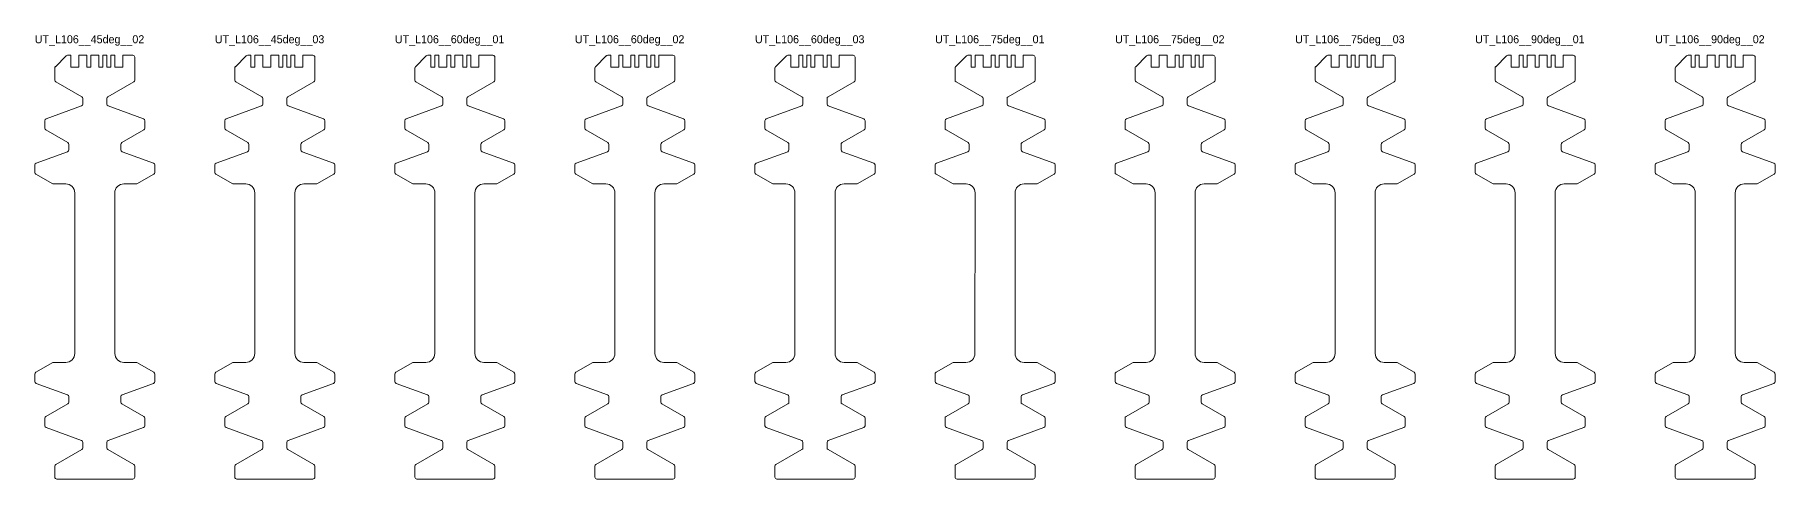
# Model space of a CAD drawing. Header units: millimetres. Extents: x 0 to 885, y -1242 to 5.
# Drawn here: x 450 to 885, y -1111.5 to -1000.5 of the extents above; entities that cross this region are included whole.
import ezdxf

# ---------------------------------------------------------------- set-up
doc = ezdxf.new("R2010")
doc.units = ezdxf.units.MM
for name, color, linetype in [('LABEL', 7, 'Continuous'), ('Q3_NORMAL', 3, 'Continuous'), ('Q4_MEDIUM', 4, 'Continuous'), ('Q5_HIGH', 5, 'Continuous')]:
    doc.layers.add(name, color=color, linetype=linetype)

# ---------------------------------------------------------------- blocks, each defined once
blk = doc.blocks.new('UT_L106__45deg__02')
at = {"layer": 'Q3_NORMAL', "color": 3, "lineweight": 13}
for p, q in [((-9.85, 50.09), (-7.15, 52.8)), ((-6.79, 52.94), (-6, 52.94)), ((7, 52.94), (9.5, 52.94))]:
    blk.add_line(p, q, dxfattribs=at)
at = {"layer": 'Q3_NORMAL', "color": 3, "linetype": 'Continuous', "lineweight": 13}
for p, q in [((10, 52.44), (10, 46.73)), ((-10, 49.74), (-10, 46.73)), ((-3.33, 40.28), (-12.17, 37.06)), ((-3, 42.11), (-3, 40.75)), ((3, 42.11), (3, 40.75)), ((3.33, 40.28), (12.17, 37.06)), ((-12.5, 36.59), (-12.5, 34.73)), ((12.5, 36.59), (12.5, 34.73)), ((-6.5, 30.69), (-6.5, 29.33)), ((6.5, 30.69), (6.5, 29.33)), ((-6.83, 28.86), (-14.67, 26.01)), ((6.83, 28.86), (14.67, 26.01)), ((-15, 25.54), (-15, 23.68)), ((15, 25.54), (15, 23.68)), ((-15, -28.54), (-15, -26.68)), ((-6.83, -31.86), (-14.67, -29.01)), ((6.83, -31.86), (14.67, -29.01)), ((15, -28.54), (15, -26.68)), ((-6.5, -33.69), (-6.5, -32.33)), ((6.5, -33.69), (6.5, -32.33)), ((-12.5, -39.59), (-12.5, -37.73)), ((12.5, -39.59), (12.5, -37.73)), ((-3.33, -43.28), (-12.17, -40.06)), ((3.33, -43.28), (12.17, -40.06)), ((-3, -45.11), (-3, -43.75)), ((3, -45.11), (3, -43.75)), ((-10, -52.44), (-10, -49.73)), ((10, -52.44), (10, -49.73)), ((9.5, -52.94), (-9.5, -52.94))]:
    blk.add_line(p, q, dxfattribs=at)
at = {"layer": 'Q3_NORMAL', "color": 3, "lineweight": 13}
for centre, start, end in [((-6.79, 52.44), 90, 135), ((9.5, 52.44), 0, 90), ((-9.5, 49.74), 135, 180)]:
    blk.add_arc(centre, 0.5, start, end, dxfattribs=at)
at = {"layer": 'Q3_NORMAL', "color": 3, "linetype": 'Continuous', "lineweight": 13}
for centre, start, end in [((-9.5, 46.73), 180, -120), ((9.5, 46.73), -60, 0), ((-3.5, 40.75), -70, 0), ((-3.5, 42.11), 0, 60), ((3.5, 42.11), 120, 180), ((3.5, 40.75), 180, -110), ((-12, 36.59), 110, 180), ((12, 36.59), 0, 70), ((-12, 34.73), 180, -120), ((-7, 30.69), 0, 60), ((7, 30.69), 120, 180), ((12, 34.73), -60, 0), ((-7, 29.33), -70, 0), ((7, 29.33), 180, -110), ((-14.5, 25.54), 110, 180), ((-14.5, 23.68), 180, -120), ((14.5, 25.54), 0, 70), ((14.5, 23.68), -60, 0), ((-14.5, -26.68), 120, 180), ((-14.5, -28.54), 180, -110), ((14.5, -28.54), -70, 0), ((14.5, -26.68), 0, 60), ((-7, -32.33), 0, 70), ((-7, -33.69), -60, 0), ((7, -32.33), 110, 180), ((7, -33.69), 180, -120), ((-12, -37.73), 120, 180), ((12, -37.73), 0, 60), ((-12, -39.59), 180, -110), ((-3.5, -43.75), 0, 70), ((3.5, -43.75), 110, 180), ((12, -39.59), -70, 0), ((-3.5, -45.11), -60, 0), ((3.5, -45.11), 180, -120), ((-9.5, -49.73), 120, 180), ((9.5, -49.73), 0, 60), ((-9.5, -52.44), 180, -90), ((9.5, -52.44), -90, 0)]:
    blk.add_arc(centre, 0.5, start, end, dxfattribs=at)
at = {"layer": 'Q4_MEDIUM', "color": 4, "linetype": 'Continuous', "lineweight": 13}
for p, q in [((-9.75, 46.3), (-3.25, 42.55)), ((9.75, 46.3), (3.25, 42.55)), ((-12.25, 34.3), (-6.75, 31.12)), ((12.25, 34.3), (6.75, 31.12)), ((-14.75, 23.24), (-10.5, 20.79)), ((14.75, 23.24), (10.5, 20.79)), ((-10.5, 20.79), (-7.25, 20.79)), ((10.5, 20.79), (7.25, 20.79)), ((-14.75, -26.24), (-10.5, -23.79)), ((-10.5, -23.79), (-7.26, -23.79)), ((10.5, -23.79), (7.26, -23.79)), ((14.75, -26.24), (10.5, -23.79)), ((-12.25, -37.3), (-6.75, -34.12)), ((12.25, -37.3), (6.75, -34.12)), ((-9.75, -49.3), (-3.25, -45.55)), ((9.75, -49.3), (3.25, -45.55))]:
    blk.add_line(p, q, dxfattribs=at)
at = {"layer": 'Q5_HIGH', "color": 5, "lineweight": 13}
for p, q in [((-6, 52.94), (-6, 49.94)), ((-4, 49.94), (-4, 52.94)), ((-4, 52.94), (-2, 52.94)), ((-2, 52.94), (-2, 49.94)), ((-1, 49.94), (-1, 52.94)), ((-1, 52.94), (1, 52.94)), ((1, 52.94), (1, 49.94)), ((2, 49.94), (2, 52.94)), ((2, 52.94), (3, 52.94)), ((3, 52.94), (3, 49.94)), ((4, 49.94), (4, 52.94)), ((4, 52.94), (5, 52.94)), ((5, 52.94), (5, 49.94)), ((7, 49.94), (7, 52.94)), ((-6, 49.94), (-4, 49.94)), ((-2, 49.94), (-1, 49.94)), ((1, 49.94), (2, 49.94)), ((3, 49.94), (4, 49.94)), ((5, 49.94), (7, 49.94))]:
    blk.add_line(p, q, dxfattribs=at)
at = {"layer": 'Q5_HIGH', "color": 5, "linetype": 'Continuous', "lineweight": 13}
for p, q in [((-5, 18.54), (-5.01, -21.54)), ((5, 18.54), (5.01, -21.54))]:
    blk.add_line(p, q, dxfattribs=at)
for centre, start, end in [((-7.25, 18.54), -0.0135, 90), ((7.25, 18.54), 90, -179.9865), ((-7.26, -21.54), -90, -0.0135), ((7.26, -21.54), -179.9865, -90)]:
    blk.add_arc(centre, 2.25, start, end, dxfattribs=at)
blk = doc.blocks.new('UT_L106__45deg__03')
at = {"layer": 'Q3_NORMAL', "color": 3, "lineweight": 13}
for p, q in [((-9.85, 50.09), (-7.15, 52.8)), ((-6.79, 52.94), (-6, 52.94)), ((7, 52.94), (9.5, 52.94))]:
    blk.add_line(p, q, dxfattribs=at)
at = {"layer": 'Q3_NORMAL', "color": 3, "linetype": 'Continuous', "lineweight": 13}
for p, q in [((10, 52.44), (10, 46.73)), ((-10, 49.74), (-10, 46.73)), ((-3.33, 40.28), (-12.17, 37.06)), ((-3, 42.11), (-3, 40.75)), ((3, 42.11), (3, 40.75)), ((3.33, 40.28), (12.17, 37.06)), ((-12.5, 36.59), (-12.5, 34.73)), ((12.5, 36.59), (12.5, 34.73)), ((-6.5, 30.69), (-6.5, 29.33)), ((6.5, 30.69), (6.5, 29.33)), ((-6.83, 28.86), (-14.67, 26.01)), ((6.83, 28.86), (14.67, 26.01)), ((-15, 25.54), (-15, 23.68)), ((15, 25.54), (15, 23.68)), ((-15, -28.54), (-15, -26.68)), ((-6.83, -31.86), (-14.67, -29.01)), ((6.83, -31.86), (14.67, -29.01)), ((15, -28.54), (15, -26.68)), ((-6.5, -33.69), (-6.5, -32.33)), ((6.5, -33.69), (6.5, -32.33)), ((-12.5, -39.59), (-12.5, -37.73)), ((12.5, -39.59), (12.5, -37.73)), ((-3.33, -43.28), (-12.17, -40.06)), ((3.33, -43.28), (12.17, -40.06)), ((-3, -45.11), (-3, -43.75)), ((3, -45.11), (3, -43.75)), ((-10, -52.44), (-10, -49.73)), ((10, -52.44), (10, -49.73)), ((9.5, -52.94), (-9.5, -52.94))]:
    blk.add_line(p, q, dxfattribs=at)
at = {"layer": 'Q3_NORMAL', "color": 3, "lineweight": 13}
for centre, start, end in [((-6.79, 52.44), 90, 135), ((9.5, 52.44), 0, 90), ((-9.5, 49.74), 135, 180)]:
    blk.add_arc(centre, 0.5, start, end, dxfattribs=at)
at = {"layer": 'Q3_NORMAL', "color": 3, "linetype": 'Continuous', "lineweight": 13}
for centre, start, end in [((-9.5, 46.73), 180, -120), ((9.5, 46.73), -60, 0), ((-3.5, 40.75), -70, 0), ((-3.5, 42.11), 0, 60), ((3.5, 42.11), 120, 180), ((3.5, 40.75), 180, -110), ((-12, 36.59), 110, 180), ((12, 36.59), 0, 70), ((-12, 34.73), 180, -120), ((-7, 30.69), 0, 60), ((7, 30.69), 120, 180), ((12, 34.73), -60, 0), ((-7, 29.33), -70, 0), ((7, 29.33), 180, -110), ((-14.5, 25.54), 110, 180), ((-14.5, 23.68), 180, -120), ((14.5, 25.54), 0, 70), ((14.5, 23.68), -60, 0), ((-14.5, -26.68), 120, 180), ((-14.5, -28.54), 180, -110), ((14.5, -28.54), -70, 0), ((14.5, -26.68), 0, 60), ((-7, -32.33), 0, 70), ((-7, -33.69), -60, 0), ((7, -32.33), 110, 180), ((7, -33.69), 180, -120), ((-12, -37.73), 120, 180), ((12, -37.73), 0, 60), ((-12, -39.59), 180, -110), ((-3.5, -43.75), 0, 70), ((3.5, -43.75), 110, 180), ((12, -39.59), -70, 0), ((-3.5, -45.11), -60, 0), ((3.5, -45.11), 180, -120), ((-9.5, -49.73), 120, 180), ((9.5, -49.73), 0, 60), ((-9.5, -52.44), 180, -90), ((9.5, -52.44), -90, 0)]:
    blk.add_arc(centre, 0.5, start, end, dxfattribs=at)
at = {"layer": 'Q4_MEDIUM', "color": 4, "linetype": 'Continuous', "lineweight": 13}
for p, q in [((-9.75, 46.3), (-3.25, 42.55)), ((9.75, 46.3), (3.25, 42.55)), ((-12.25, 34.3), (-6.75, 31.12)), ((12.25, 34.3), (6.75, 31.12)), ((-14.75, 23.24), (-10.5, 20.79)), ((14.75, 23.24), (10.5, 20.79)), ((-10.5, 20.79), (-7.25, 20.79)), ((10.5, 20.79), (7.25, 20.79)), ((-14.75, -26.24), (-10.5, -23.79)), ((-10.5, -23.79), (-7.26, -23.79)), ((10.5, -23.79), (7.26, -23.79)), ((14.75, -26.24), (10.5, -23.79)), ((-12.25, -37.3), (-6.75, -34.12)), ((12.25, -37.3), (6.75, -34.12)), ((-9.75, -49.3), (-3.25, -45.55)), ((9.75, -49.3), (3.25, -45.55))]:
    blk.add_line(p, q, dxfattribs=at)
at = {"layer": 'Q5_HIGH', "color": 5, "lineweight": 13}
for p, q in [((-6, 52.94), (-6, 49.94)), ((-5, 52.94), (-3, 52.94)), ((-5, 49.94), (-5, 52.94)), ((-3, 52.94), (-3, 49.94)), ((-1, 49.94), (-1, 52.94)), ((-1, 52.94), (1, 52.94)), ((1, 52.94), (1, 49.94)), ((2, 49.94), (2, 52.94)), ((2, 52.94), (3, 52.94)), ((3, 52.94), (3, 49.94)), ((4, 49.94), (4, 52.94)), ((4, 52.94), (5, 52.94)), ((5, 52.94), (5, 49.94)), ((7, 49.94), (7, 52.94)), ((-6, 49.94), (-5, 49.94)), ((-3, 49.94), (-1, 49.94)), ((1, 49.94), (2, 49.94)), ((3, 49.94), (4, 49.94)), ((5, 49.94), (7, 49.94))]:
    blk.add_line(p, q, dxfattribs=at)
at = {"layer": 'Q5_HIGH', "color": 5, "linetype": 'Continuous', "lineweight": 13}
for p, q in [((-5, 18.54), (-5.01, -21.54)), ((5, 18.54), (5.01, -21.54))]:
    blk.add_line(p, q, dxfattribs=at)
for centre, start, end in [((-7.25, 18.54), -0.0135, 90), ((7.25, 18.54), 90, -179.9865), ((-7.26, -21.54), -90, -0.0135), ((7.26, -21.54), -179.9865, -90)]:
    blk.add_arc(centre, 2.25, start, end, dxfattribs=at)
blk = doc.blocks.new('UT_L106__60deg__01')
at = {"layer": 'Q3_NORMAL', "color": 3, "lineweight": 13}
for p, q in [((-9.85, 50.09), (-7.15, 52.8)), ((-6.79, 52.94), (-6, 52.94)), ((6, 52.94), (9.5, 52.94))]:
    blk.add_line(p, q, dxfattribs=at)
at = {"layer": 'Q3_NORMAL', "color": 3, "linetype": 'Continuous', "lineweight": 13}
for p, q in [((10, 52.44), (10, 46.73)), ((-10, 49.74), (-10, 46.73)), ((-3.33, 40.28), (-12.17, 37.06)), ((-3, 42.11), (-3, 40.75)), ((3, 42.11), (3, 40.75)), ((3.33, 40.28), (12.17, 37.06)), ((-12.5, 36.59), (-12.5, 34.73)), ((12.5, 36.59), (12.5, 34.73)), ((-6.5, 30.69), (-6.5, 29.33)), ((6.5, 30.69), (6.5, 29.33)), ((-6.83, 28.86), (-14.67, 26.01)), ((6.83, 28.86), (14.67, 26.01)), ((-15, 25.54), (-15, 23.68)), ((15, 25.54), (15, 23.68)), ((-15, -28.54), (-15, -26.68)), ((-6.83, -31.86), (-14.67, -29.01)), ((6.83, -31.86), (14.67, -29.01)), ((15, -28.54), (15, -26.68)), ((-6.5, -33.69), (-6.5, -32.33)), ((6.5, -33.69), (6.5, -32.33)), ((-12.5, -39.59), (-12.5, -37.73)), ((12.5, -39.59), (12.5, -37.73)), ((-3.33, -43.28), (-12.17, -40.06)), ((3.33, -43.28), (12.17, -40.06)), ((-3, -45.11), (-3, -43.75)), ((3, -45.11), (3, -43.75)), ((-10, -52.44), (-10, -49.73)), ((10, -52.44), (10, -49.73)), ((9.5, -52.94), (-9.5, -52.94))]:
    blk.add_line(p, q, dxfattribs=at)
at = {"layer": 'Q3_NORMAL', "color": 3, "lineweight": 13}
for centre, start, end in [((-6.79, 52.44), 90, 135), ((9.5, 52.44), 0, 90), ((-9.5, 49.74), 135, 180)]:
    blk.add_arc(centre, 0.5, start, end, dxfattribs=at)
at = {"layer": 'Q3_NORMAL', "color": 3, "linetype": 'Continuous', "lineweight": 13}
for centre, start, end in [((-9.5, 46.73), 180, -120), ((9.5, 46.73), -60, 0), ((-3.5, 40.75), -70, 0), ((-3.5, 42.11), 0, 60), ((3.5, 42.11), 120, 180), ((3.5, 40.75), 180, -110), ((-12, 36.59), 110, 180), ((12, 36.59), 0, 70), ((-12, 34.73), 180, -120), ((-7, 30.69), 0, 60), ((7, 30.69), 120, 180), ((12, 34.73), -60, 0), ((-7, 29.33), -70, 0), ((7, 29.33), 180, -110), ((-14.5, 25.54), 110, 180), ((-14.5, 23.68), 180, -120), ((14.5, 25.54), 0, 70), ((14.5, 23.68), -60, 0), ((-14.5, -26.68), 120, 180), ((-14.5, -28.54), 180, -110), ((14.5, -28.54), -70, 0), ((14.5, -26.68), 0, 60), ((-7, -32.33), 0, 70), ((-7, -33.69), -60, 0), ((7, -32.33), 110, 180), ((7, -33.69), 180, -120), ((-12, -37.73), 120, 180), ((12, -37.73), 0, 60), ((-12, -39.59), 180, -110), ((-3.5, -43.75), 0, 70), ((3.5, -43.75), 110, 180), ((12, -39.59), -70, 0), ((-3.5, -45.11), -60, 0), ((3.5, -45.11), 180, -120), ((-9.5, -49.73), 120, 180), ((9.5, -49.73), 0, 60), ((-9.5, -52.44), 180, -90), ((9.5, -52.44), -90, 0)]:
    blk.add_arc(centre, 0.5, start, end, dxfattribs=at)
at = {"layer": 'Q4_MEDIUM', "color": 4, "linetype": 'Continuous', "lineweight": 13}
for p, q in [((-9.75, 46.3), (-3.25, 42.55)), ((9.75, 46.3), (3.25, 42.55)), ((-12.25, 34.3), (-6.75, 31.12)), ((12.25, 34.3), (6.75, 31.12)), ((-14.75, 23.24), (-10.5, 20.79)), ((14.75, 23.24), (10.5, 20.79)), ((-10.5, 20.79), (-7.25, 20.79)), ((10.5, 20.79), (7.25, 20.79)), ((-14.75, -26.24), (-10.5, -23.79)), ((-10.5, -23.79), (-7.26, -23.79)), ((10.5, -23.79), (7.26, -23.79)), ((14.75, -26.24), (10.5, -23.79)), ((-12.25, -37.3), (-6.75, -34.12)), ((12.25, -37.3), (6.75, -34.12)), ((-9.75, -49.3), (-3.25, -45.55)), ((9.75, -49.3), (3.25, -45.55))]:
    blk.add_line(p, q, dxfattribs=at)
at = {"layer": 'Q5_HIGH', "color": 5, "lineweight": 13}
for p, q in [((-6, 52.94), (-6, 49.94)), ((-5, 49.94), (-5, 52.94)), ((-5, 52.94), (-4, 52.94)), ((-4, 52.94), (-4, 49.94)), ((-2, 49.94), (-2, 52.94)), ((-2, 52.94), (-1, 52.94)), ((-1, 52.94), (-1, 49.94)), ((0, 49.94), (0, 52.94)), ((0, 52.94), (2, 52.94)), ((2, 52.94), (2, 49.94)), ((3, 49.94), (3, 52.94)), ((3, 52.94), (4, 52.94)), ((4, 52.94), (4, 49.94)), ((6, 49.94), (6, 52.94)), ((-6, 49.94), (-5, 49.94)), ((-4, 49.94), (-2, 49.94)), ((-1, 49.94), (0, 49.94)), ((2, 49.94), (3, 49.94)), ((4, 49.94), (6, 49.94))]:
    blk.add_line(p, q, dxfattribs=at)
at = {"layer": 'Q5_HIGH', "color": 5, "linetype": 'Continuous', "lineweight": 13}
for p, q in [((-5, 18.54), (-5.01, -21.54)), ((5, 18.54), (5.01, -21.54))]:
    blk.add_line(p, q, dxfattribs=at)
for centre, start, end in [((-7.25, 18.54), -0.0135, 90), ((7.25, 18.54), 90, -179.9865), ((-7.26, -21.54), -90, -0.0135), ((7.26, -21.54), -179.9865, -90)]:
    blk.add_arc(centre, 2.25, start, end, dxfattribs=at)
blk = doc.blocks.new('UT_L106__60deg__02')
at = {"layer": 'Q3_NORMAL', "color": 3, "lineweight": 13}
for p, q in [((-9.85, 50.09), (-7.15, 52.8)), ((-6.79, 52.94), (-6, 52.94)), ((6, 52.94), (9.5, 52.94))]:
    blk.add_line(p, q, dxfattribs=at)
at = {"layer": 'Q3_NORMAL', "color": 3, "linetype": 'Continuous', "lineweight": 13}
for p, q in [((10, 52.44), (10, 46.73)), ((-10, 49.74), (-10, 46.73)), ((-3.33, 40.28), (-12.17, 37.06)), ((-3, 42.11), (-3, 40.75)), ((3, 42.11), (3, 40.75)), ((3.33, 40.28), (12.17, 37.06)), ((-12.5, 36.59), (-12.5, 34.73)), ((12.5, 36.59), (12.5, 34.73)), ((-6.5, 30.69), (-6.5, 29.33)), ((6.5, 30.69), (6.5, 29.33)), ((-6.83, 28.86), (-14.67, 26.01)), ((6.83, 28.86), (14.67, 26.01)), ((-15, 25.54), (-15, 23.68)), ((15, 25.54), (15, 23.68)), ((-15, -28.54), (-15, -26.68)), ((-6.83, -31.86), (-14.67, -29.01)), ((6.83, -31.86), (14.67, -29.01)), ((15, -28.54), (15, -26.68)), ((-6.5, -33.69), (-6.5, -32.33)), ((6.5, -33.69), (6.5, -32.33)), ((-12.5, -39.59), (-12.5, -37.73)), ((12.5, -39.59), (12.5, -37.73)), ((-3.33, -43.28), (-12.17, -40.06)), ((3.33, -43.28), (12.17, -40.06)), ((-3, -45.11), (-3, -43.75)), ((3, -45.11), (3, -43.75)), ((-10, -52.44), (-10, -49.73)), ((10, -52.44), (10, -49.73)), ((9.5, -52.94), (-9.5, -52.94))]:
    blk.add_line(p, q, dxfattribs=at)
at = {"layer": 'Q3_NORMAL', "color": 3, "lineweight": 13}
for centre, start, end in [((-6.79, 52.44), 90, 135), ((9.5, 52.44), 0, 90), ((-9.5, 49.74), 135, 180)]:
    blk.add_arc(centre, 0.5, start, end, dxfattribs=at)
at = {"layer": 'Q3_NORMAL', "color": 3, "linetype": 'Continuous', "lineweight": 13}
for centre, start, end in [((-9.5, 46.73), 180, -120), ((9.5, 46.73), -60, 0), ((-3.5, 40.75), -70, 0), ((-3.5, 42.11), 0, 60), ((3.5, 42.11), 120, 180), ((3.5, 40.75), 180, -110), ((-12, 36.59), 110, 180), ((12, 36.59), 0, 70), ((-12, 34.73), 180, -120), ((-7, 30.69), 0, 60), ((7, 30.69), 120, 180), ((12, 34.73), -60, 0), ((-7, 29.33), -70, 0), ((7, 29.33), 180, -110), ((-14.5, 25.54), 110, 180), ((-14.5, 23.68), 180, -120), ((14.5, 25.54), 0, 70), ((14.5, 23.68), -60, 0), ((-14.5, -26.68), 120, 180), ((-14.5, -28.54), 180, -110), ((14.5, -28.54), -70, 0), ((14.5, -26.68), 0, 60), ((-7, -32.33), 0, 70), ((-7, -33.69), -60, 0), ((7, -32.33), 110, 180), ((7, -33.69), 180, -120), ((-12, -37.73), 120, 180), ((12, -37.73), 0, 60), ((-12, -39.59), 180, -110), ((-3.5, -43.75), 0, 70), ((3.5, -43.75), 110, 180), ((12, -39.59), -70, 0), ((-3.5, -45.11), -60, 0), ((3.5, -45.11), 180, -120), ((-9.5, -49.73), 120, 180), ((9.5, -49.73), 0, 60), ((-9.5, -52.44), 180, -90), ((9.5, -52.44), -90, 0)]:
    blk.add_arc(centre, 0.5, start, end, dxfattribs=at)
at = {"layer": 'Q4_MEDIUM', "color": 4, "linetype": 'Continuous', "lineweight": 13}
for p, q in [((-9.75, 46.3), (-3.25, 42.55)), ((9.75, 46.3), (3.25, 42.55)), ((-12.25, 34.3), (-6.75, 31.12)), ((12.25, 34.3), (6.75, 31.12)), ((-14.75, 23.24), (-10.5, 20.79)), ((14.75, 23.24), (10.5, 20.79)), ((-10.5, 20.79), (-7.25, 20.79)), ((10.5, 20.79), (7.25, 20.79)), ((-14.75, -26.24), (-10.5, -23.79)), ((-10.5, -23.79), (-7.26, -23.79)), ((10.5, -23.79), (7.26, -23.79)), ((14.75, -26.24), (10.5, -23.79)), ((-12.25, -37.3), (-6.75, -34.12)), ((12.25, -37.3), (6.75, -34.12)), ((-9.75, -49.3), (-3.25, -45.55)), ((9.75, -49.3), (3.25, -45.55))]:
    blk.add_line(p, q, dxfattribs=at)
at = {"layer": 'Q5_HIGH', "color": 5, "lineweight": 13}
for p, q in [((-6, 52.94), (-6, 49.94)), ((-4, 49.94), (-4, 52.94)), ((-4, 52.94), (-3, 52.94)), ((-3, 52.94), (-3, 49.94)), ((-1, 49.94), (-1, 52.94)), ((-1, 52.94), (0, 52.94)), ((0, 52.94), (0, 49.94)), ((1, 49.94), (1, 52.94)), ((1, 52.94), (3, 52.94)), ((3, 52.94), (3, 49.94)), ((4, 49.94), (4, 52.94)), ((4, 52.94), (5, 52.94)), ((5, 52.94), (5, 49.94)), ((6, 49.94), (6, 52.94)), ((-6, 49.94), (-4, 49.94)), ((-3, 49.94), (-1, 49.94)), ((0, 49.94), (1, 49.94)), ((3, 49.94), (4, 49.94)), ((5, 49.94), (6, 49.94))]:
    blk.add_line(p, q, dxfattribs=at)
at = {"layer": 'Q5_HIGH', "color": 5, "linetype": 'Continuous', "lineweight": 13}
for p, q in [((-5, 18.54), (-5.01, -21.54)), ((5, 18.54), (5.01, -21.54))]:
    blk.add_line(p, q, dxfattribs=at)
for centre, start, end in [((-7.25, 18.54), -0.0135, 90), ((7.25, 18.54), 90, -179.9865), ((-7.26, -21.54), -90, -0.0135), ((7.26, -21.54), -179.9865, -90)]:
    blk.add_arc(centre, 2.25, start, end, dxfattribs=at)
blk = doc.blocks.new('UT_L106__60deg__03')
at = {"layer": 'Q3_NORMAL', "color": 3, "lineweight": 13}
for p, q in [((-9.85, 50.09), (-7.15, 52.8)), ((-6.79, 52.94), (-6, 52.94)), ((6, 52.94), (9.5, 52.94))]:
    blk.add_line(p, q, dxfattribs=at)
at = {"layer": 'Q3_NORMAL', "color": 3, "linetype": 'Continuous', "lineweight": 13}
for p, q in [((10, 52.44), (10, 46.73)), ((-10, 49.74), (-10, 46.73)), ((-3.33, 40.28), (-12.17, 37.06)), ((-3, 42.11), (-3, 40.75)), ((3, 42.11), (3, 40.75)), ((3.33, 40.28), (12.17, 37.06)), ((-12.5, 36.59), (-12.5, 34.73)), ((12.5, 36.59), (12.5, 34.73)), ((-6.5, 30.69), (-6.5, 29.33)), ((6.5, 30.69), (6.5, 29.33)), ((-6.83, 28.86), (-14.67, 26.01)), ((6.83, 28.86), (14.67, 26.01)), ((-15, 25.54), (-15, 23.68)), ((15, 25.54), (15, 23.68)), ((-15, -28.54), (-15, -26.68)), ((-6.83, -31.86), (-14.67, -29.01)), ((6.83, -31.86), (14.67, -29.01)), ((15, -28.54), (15, -26.68)), ((-6.5, -33.69), (-6.5, -32.33)), ((6.5, -33.69), (6.5, -32.33)), ((-12.5, -39.59), (-12.5, -37.73)), ((12.5, -39.59), (12.5, -37.73)), ((-3.33, -43.28), (-12.17, -40.06)), ((3.33, -43.28), (12.17, -40.06)), ((-3, -45.11), (-3, -43.75)), ((3, -45.11), (3, -43.75)), ((-10, -52.44), (-10, -49.73)), ((10, -52.44), (10, -49.73)), ((9.5, -52.94), (-9.5, -52.94))]:
    blk.add_line(p, q, dxfattribs=at)
at = {"layer": 'Q3_NORMAL', "color": 3, "lineweight": 13}
for centre, start, end in [((-6.79, 52.44), 90, 135), ((9.5, 52.44), 0, 90), ((-9.5, 49.74), 135, 180)]:
    blk.add_arc(centre, 0.5, start, end, dxfattribs=at)
at = {"layer": 'Q3_NORMAL', "color": 3, "linetype": 'Continuous', "lineweight": 13}
for centre, start, end in [((-9.5, 46.73), 180, -120), ((9.5, 46.73), -60, 0), ((-3.5, 40.75), -70, 0), ((-3.5, 42.11), 0, 60), ((3.5, 42.11), 120, 180), ((3.5, 40.75), 180, -110), ((-12, 36.59), 110, 180), ((12, 36.59), 0, 70), ((-12, 34.73), 180, -120), ((-7, 30.69), 0, 60), ((7, 30.69), 120, 180), ((12, 34.73), -60, 0), ((-7, 29.33), -70, 0), ((7, 29.33), 180, -110), ((-14.5, 25.54), 110, 180), ((-14.5, 23.68), 180, -120), ((14.5, 25.54), 0, 70), ((14.5, 23.68), -60, 0), ((-14.5, -26.68), 120, 180), ((-14.5, -28.54), 180, -110), ((14.5, -28.54), -70, 0), ((14.5, -26.68), 0, 60), ((-7, -32.33), 0, 70), ((-7, -33.69), -60, 0), ((7, -32.33), 110, 180), ((7, -33.69), 180, -120), ((-12, -37.73), 120, 180), ((12, -37.73), 0, 60), ((-12, -39.59), 180, -110), ((-3.5, -43.75), 0, 70), ((3.5, -43.75), 110, 180), ((12, -39.59), -70, 0), ((-3.5, -45.11), -60, 0), ((3.5, -45.11), 180, -120), ((-9.5, -49.73), 120, 180), ((9.5, -49.73), 0, 60), ((-9.5, -52.44), 180, -90), ((9.5, -52.44), -90, 0)]:
    blk.add_arc(centre, 0.5, start, end, dxfattribs=at)
at = {"layer": 'Q4_MEDIUM', "color": 4, "linetype": 'Continuous', "lineweight": 13}
for p, q in [((-9.75, 46.3), (-3.25, 42.55)), ((9.75, 46.3), (3.25, 42.55)), ((-12.25, 34.3), (-6.75, 31.12)), ((12.25, 34.3), (6.75, 31.12)), ((-14.75, 23.24), (-10.5, 20.79)), ((14.75, 23.24), (10.5, 20.79)), ((-10.5, 20.79), (-7.25, 20.79)), ((10.5, 20.79), (7.25, 20.79)), ((-14.75, -26.24), (-10.5, -23.79)), ((-10.5, -23.79), (-7.26, -23.79)), ((10.5, -23.79), (7.26, -23.79)), ((14.75, -26.24), (10.5, -23.79)), ((-12.25, -37.3), (-6.75, -34.12)), ((12.25, -37.3), (6.75, -34.12)), ((-9.75, -49.3), (-3.25, -45.55)), ((9.75, -49.3), (3.25, -45.55))]:
    blk.add_line(p, q, dxfattribs=at)
at = {"layer": 'Q5_HIGH', "color": 5, "lineweight": 13}
for p, q in [((-6, 52.94), (-6, 49.94)), ((-4, 49.94), (-4, 52.94)), ((-4, 52.94), (-3, 52.94)), ((-3, 52.94), (-3, 49.94)), ((-2, 49.94), (-2, 52.94)), ((-2, 52.94), (-1, 52.94)), ((-1, 52.94), (-1, 49.94)), ((0, 49.94), (0, 52.94)), ((0, 52.94), (2, 52.94)), ((2, 52.94), (2, 49.94)), ((3, 49.94), (3, 52.94)), ((3, 52.94), (4, 52.94)), ((4, 52.94), (4, 49.94)), ((6, 49.94), (6, 52.94)), ((-6, 49.94), (-4, 49.94)), ((-3, 49.94), (-2, 49.94)), ((-1, 49.94), (0, 49.94)), ((2, 49.94), (3, 49.94)), ((4, 49.94), (6, 49.94))]:
    blk.add_line(p, q, dxfattribs=at)
at = {"layer": 'Q5_HIGH', "color": 5, "linetype": 'Continuous', "lineweight": 13}
for p, q in [((-5, 18.54), (-5.01, -21.54)), ((5, 18.54), (5.01, -21.54))]:
    blk.add_line(p, q, dxfattribs=at)
for centre, start, end in [((-7.25, 18.54), -0.0135, 90), ((7.25, 18.54), 90, -179.9865), ((-7.26, -21.54), -90, -0.0135), ((7.26, -21.54), -179.9865, -90)]:
    blk.add_arc(centre, 2.25, start, end, dxfattribs=at)
blk = doc.blocks.new('UT_L106__75deg__01')
at = {"layer": 'Q3_NORMAL', "color": 3, "lineweight": 13}
for p, q in [((-9.85, 50.09), (-7.15, 52.8)), ((-6.79, 52.94), (-6, 52.94)), ((7, 52.94), (9.5, 52.94))]:
    blk.add_line(p, q, dxfattribs=at)
at = {"layer": 'Q3_NORMAL', "color": 3, "linetype": 'Continuous', "lineweight": 13}
for p, q in [((10, 52.44), (10, 46.73)), ((-10, 49.74), (-10, 46.73)), ((-3.33, 40.28), (-12.17, 37.06)), ((-3, 42.11), (-3, 40.75)), ((3, 42.11), (3, 40.75)), ((3.33, 40.28), (12.17, 37.06)), ((-12.5, 36.59), (-12.5, 34.73)), ((12.5, 36.59), (12.5, 34.73)), ((-6.5, 30.69), (-6.5, 29.33)), ((6.5, 30.69), (6.5, 29.33)), ((-6.83, 28.86), (-14.67, 26.01)), ((6.83, 28.86), (14.67, 26.01)), ((-15, 25.54), (-15, 23.68)), ((15, 25.54), (15, 23.68)), ((-15, -28.54), (-15, -26.68)), ((-6.83, -31.86), (-14.67, -29.01)), ((6.83, -31.86), (14.67, -29.01)), ((15, -28.54), (15, -26.68)), ((-6.5, -33.69), (-6.5, -32.33)), ((6.5, -33.69), (6.5, -32.33)), ((-12.5, -39.59), (-12.5, -37.73)), ((12.5, -39.59), (12.5, -37.73)), ((-3.33, -43.28), (-12.17, -40.06)), ((3.33, -43.28), (12.17, -40.06)), ((-3, -45.11), (-3, -43.75)), ((3, -45.11), (3, -43.75)), ((-10, -52.44), (-10, -49.73)), ((10, -52.44), (10, -49.73)), ((9.5, -52.94), (-9.5, -52.94))]:
    blk.add_line(p, q, dxfattribs=at)
at = {"layer": 'Q3_NORMAL', "color": 3, "lineweight": 13}
for centre, start, end in [((-6.79, 52.44), 89.9995, 134.9995), ((9.5, 52.44), -0.0005, 89.9995), ((-9.5, 49.74), 134.9995, 179.9995)]:
    blk.add_arc(centre, 0.5, start, end, dxfattribs=at)
at = {"layer": 'Q3_NORMAL', "color": 3, "linetype": 'Continuous', "lineweight": 13}
for centre, start, end in [((-9.5, 46.73), 179.9995, -120.0005), ((9.5, 46.73), -60.0005, -0.0005), ((-3.5, 40.75), -70.0005, -0.0005), ((-3.5, 42.11), -0.0005, 59.9995), ((3.5, 42.11), 119.9995, 179.9995), ((3.5, 40.75), 179.9995, -110.0005), ((-12, 36.59), 109.9995, 179.9995), ((12, 36.59), -0.0005, 69.9995), ((-12, 34.73), 179.9995, -120.0005), ((-7, 30.69), -0.0005, 59.9995), ((7, 30.69), 119.9995, 179.9995), ((12, 34.73), -60.0005, -0.0005), ((-7, 29.33), -70.0005, -0.0005), ((7, 29.33), 179.9995, -110.0005), ((-14.5, 25.54), 109.9995, 179.9995), ((-14.5, 23.68), 179.9995, -120.0005), ((14.5, 25.54), -0.0005, 69.9995), ((14.5, 23.68), -60.0005, -0.0005), ((-14.5, -26.68), 119.9995, 179.9995), ((-14.5, -28.54), 179.9995, -110.0005), ((14.5, -28.54), -70.0005, -0.0005), ((14.5, -26.68), -0.0005, 59.9995), ((-7, -32.33), -0.0005, 69.9995), ((-7, -33.69), -60.0005, -0.0005), ((7, -32.33), 109.9995, 179.9995), ((7, -33.69), 179.9995, -120.0005), ((-12, -37.73), 119.9995, 179.9995), ((12, -37.73), -0.0005, 59.9995), ((-12, -39.59), 179.9995, -110.0005), ((-3.5, -43.75), -0.0005, 69.9995), ((3.5, -43.75), 109.9995, 179.9995), ((12, -39.59), -70.0005, -0.0005), ((-3.5, -45.11), -60.0005, -0.0005), ((3.5, -45.11), 179.9995, -120.0005), ((-9.5, -49.73), 119.9995, 179.9995), ((9.5, -49.73), -0.0005, 59.9995), ((-9.5, -52.44), 179.9995, -90.0005), ((9.5, -52.44), -90.0005, -0.0005)]:
    blk.add_arc(centre, 0.5, start, end, dxfattribs=at)
at = {"layer": 'Q4_MEDIUM', "color": 4, "linetype": 'Continuous', "lineweight": 13}
for p, q in [((-9.75, 46.3), (-3.25, 42.55)), ((9.75, 46.3), (3.25, 42.55)), ((-12.25, 34.3), (-6.75, 31.12)), ((12.25, 34.3), (6.75, 31.12)), ((-14.75, 23.24), (-10.5, 20.79)), ((14.75, 23.24), (10.5, 20.79)), ((-10.5, 20.79), (-7.25, 20.79)), ((10.5, 20.79), (7.25, 20.79)), ((-14.75, -26.24), (-10.5, -23.79)), ((-10.5, -23.79), (-7.26, -23.79)), ((10.5, -23.79), (7.26, -23.79)), ((14.75, -26.24), (10.5, -23.79)), ((-12.25, -37.3), (-6.75, -34.12)), ((12.25, -37.3), (6.75, -34.13)), ((-9.75, -49.3), (-3.25, -45.55)), ((9.75, -49.3), (3.25, -45.55))]:
    blk.add_line(p, q, dxfattribs=at)
at = {"layer": 'Q5_HIGH', "color": 5, "lineweight": 13}
for p, q in [((-6, 52.94), (-6, 49.94)), ((-5, 49.94), (-5, 52.94)), ((-5, 52.94), (-3, 52.94)), ((-3, 52.94), (-3, 49.94)), ((-1, 49.94), (-1, 52.94)), ((-1, 52.94), (0, 52.94)), ((0, 52.94), (0, 49.94)), ((1, 49.94), (1, 52.94)), ((1, 52.94), (3, 52.94)), ((3, 52.94), (3, 49.94)), ((4, 49.94), (4, 52.94)), ((4, 52.94), (5, 52.94)), ((5, 52.94), (5, 49.94)), ((7, 49.94), (7, 52.94)), ((-6, 49.94), (-5, 49.94)), ((-3, 49.94), (-1, 49.94)), ((0, 49.94), (1, 49.94)), ((3, 49.94), (4, 49.94)), ((5, 49.94), (7, 49.94))]:
    blk.add_line(p, q, dxfattribs=at)
at = {"layer": 'Q5_HIGH', "color": 5, "linetype": 'Continuous', "lineweight": 13}
for p, q in [((-5, 18.54), (-5.01, -21.54)), ((5, 18.54), (5.01, -21.54))]:
    blk.add_line(p, q, dxfattribs=at)
for centre, start, end in [((-7.25, 18.54), -0.014, 89.9995), ((7.25, 18.54), 89.9995, -179.987), ((-7.26, -21.54), -90.0005, -0.014), ((7.26, -21.54), -179.987, -90.0005)]:
    blk.add_arc(centre, 2.25, start, end, dxfattribs=at)
blk = doc.blocks.new('UT_L106__75deg__02')
at = {"layer": 'Q3_NORMAL', "color": 3, "lineweight": 13}
for p, q in [((-9.85, 50.09), (-7.15, 52.8)), ((-6.79, 52.94), (-6, 52.94)), ((7, 52.94), (9.5, 52.94))]:
    blk.add_line(p, q, dxfattribs=at)
at = {"layer": 'Q3_NORMAL', "color": 3, "linetype": 'Continuous', "lineweight": 13}
for p, q in [((10, 52.44), (10, 46.73)), ((-10, 49.74), (-10, 46.73)), ((-3.33, 40.28), (-12.17, 37.06)), ((-3, 42.11), (-3, 40.75)), ((3, 42.11), (3, 40.75)), ((3.33, 40.28), (12.17, 37.06)), ((-12.5, 36.59), (-12.5, 34.73)), ((12.5, 36.59), (12.5, 34.73)), ((-6.5, 30.69), (-6.5, 29.33)), ((6.5, 30.69), (6.5, 29.33)), ((-6.83, 28.86), (-14.67, 26.01)), ((6.83, 28.86), (14.67, 26.01)), ((-15, 25.54), (-15, 23.68)), ((15, 25.54), (15, 23.68)), ((-15, -28.54), (-15, -26.68)), ((-6.83, -31.86), (-14.67, -29.01)), ((6.83, -31.86), (14.67, -29.01)), ((15, -28.54), (15, -26.68)), ((-6.5, -33.69), (-6.5, -32.33)), ((6.5, -33.69), (6.5, -32.33)), ((-12.5, -39.59), (-12.5, -37.73)), ((12.5, -39.59), (12.5, -37.73)), ((-3.33, -43.28), (-12.17, -40.06)), ((3.33, -43.28), (12.17, -40.06)), ((-3, -45.11), (-3, -43.75)), ((3, -45.11), (3, -43.75)), ((-10, -52.44), (-10, -49.73)), ((10, -52.44), (10, -49.73)), ((9.5, -52.94), (-9.5, -52.94))]:
    blk.add_line(p, q, dxfattribs=at)
at = {"layer": 'Q3_NORMAL', "color": 3, "lineweight": 13}
for centre, start, end in [((-6.79, 52.44), 89.9997, 134.9997), ((9.5, 52.44), -0.0003, 89.9997), ((-9.5, 49.74), 134.9997, 179.9997)]:
    blk.add_arc(centre, 0.5, start, end, dxfattribs=at)
at = {"layer": 'Q3_NORMAL', "color": 3, "linetype": 'Continuous', "lineweight": 13}
for centre, start, end in [((-9.5, 46.73), 179.9997, -120.0003), ((9.5, 46.73), -60.0003, -0.0003), ((-3.5, 40.75), -70.0003, -0.0003), ((-3.5, 42.11), -0.0003, 59.9997), ((3.5, 42.11), 119.9997, 179.9997), ((3.5, 40.75), 179.9997, -110.0003), ((-12, 36.59), 109.9997, 179.9997), ((12, 36.59), -0.0003, 69.9997), ((-12, 34.73), 179.9997, -120.0003), ((-7, 30.69), -0.0003, 59.9997), ((7, 30.69), 119.9997, 179.9997), ((12, 34.73), -60.0003, -0.0003), ((-7, 29.33), -70.0003, -0.0003), ((7, 29.33), 179.9997, -110.0003), ((-14.5, 25.54), 109.9997, 179.9997), ((-14.5, 23.68), 179.9997, -120.0003), ((14.5, 25.54), -0.0003, 69.9997), ((14.5, 23.68), -60.0003, -0.0003), ((-14.5, -26.68), 119.9997, 179.9997), ((-14.5, -28.54), 179.9997, -110.0003), ((14.5, -28.54), -70.0003, -0.0003), ((14.5, -26.68), -0.0003, 59.9997), ((-7, -32.33), -0.0003, 69.9997), ((-7, -33.69), -60.0003, -0.0003), ((7, -32.33), 109.9997, 179.9997), ((7, -33.69), 179.9997, -120.0003), ((-12, -37.73), 119.9997, 179.9997), ((12, -37.73), -0.0003, 59.9997), ((-12, -39.59), 179.9997, -110.0003), ((-3.5, -43.75), -0.0003, 69.9997), ((3.5, -43.75), 109.9997, 179.9997), ((12, -39.59), -70.0003, -0.0003), ((-3.5, -45.11), -60.0003, -0.0003), ((3.5, -45.11), 179.9997, -120.0003), ((-9.5, -49.73), 119.9997, 179.9997), ((9.5, -49.73), -0.0003, 59.9997), ((-9.5, -52.44), 179.9997, -90.0003), ((9.5, -52.44), -90.0003, -0.0003)]:
    blk.add_arc(centre, 0.5, start, end, dxfattribs=at)
at = {"layer": 'Q4_MEDIUM', "color": 4, "linetype": 'Continuous', "lineweight": 13}
for p, q in [((-9.75, 46.3), (-3.25, 42.55)), ((9.75, 46.3), (3.25, 42.55)), ((-12.25, 34.3), (-6.75, 31.12)), ((12.25, 34.3), (6.75, 31.12)), ((-14.75, 23.24), (-10.5, 20.79)), ((14.75, 23.24), (10.5, 20.79)), ((-10.5, 20.79), (-7.25, 20.79)), ((10.5, 20.79), (7.25, 20.79)), ((-14.75, -26.24), (-10.5, -23.79)), ((-10.5, -23.79), (-7.26, -23.79)), ((10.5, -23.79), (7.26, -23.79)), ((14.75, -26.24), (10.5, -23.79)), ((-12.25, -37.3), (-6.75, -34.12)), ((12.25, -37.3), (6.75, -34.12)), ((-9.75, -49.3), (-3.25, -45.55)), ((9.75, -49.3), (3.25, -45.55))]:
    blk.add_line(p, q, dxfattribs=at)
at = {"layer": 'Q5_HIGH', "color": 5, "lineweight": 13}
for p, q in [((-6, 52.94), (-6, 49.94)), ((-4, 49.94), (-4, 52.94)), ((-4, 52.94), (-2, 52.94)), ((-2, 52.94), (-2, 49.94)), ((0, 49.94), (0, 52.94)), ((0, 52.94), (1, 52.94)), ((1, 52.94), (1, 49.94)), ((2, 49.94), (2, 52.94)), ((2, 52.94), (4, 52.94)), ((4, 52.94), (4, 49.94)), ((5, 49.94), (5, 52.94)), ((5, 52.94), (6, 52.94)), ((6, 52.94), (6, 49.94)), ((7, 49.94), (7, 52.94)), ((-6, 49.94), (-4, 49.94)), ((-2, 49.94), (0, 49.94)), ((1, 49.94), (2, 49.94)), ((4, 49.94), (5, 49.94)), ((6, 49.94), (7, 49.94))]:
    blk.add_line(p, q, dxfattribs=at)
at = {"layer": 'Q5_HIGH', "color": 5, "linetype": 'Continuous', "lineweight": 13}
for p, q in [((-5, 18.54), (-5.01, -21.54)), ((5, 18.54), (5.01, -21.54))]:
    blk.add_line(p, q, dxfattribs=at)
for centre, start, end in [((-7.25, 18.54), -0.0138, 89.9997), ((7.25, 18.54), 89.9997, -179.9868), ((-7.26, -21.54), -90.0003, -0.0138), ((7.26, -21.54), -179.9868, -90.0003)]:
    blk.add_arc(centre, 2.25, start, end, dxfattribs=at)
blk = doc.blocks.new('UT_L106__75deg__03')
at = {"layer": 'Q3_NORMAL', "color": 3, "lineweight": 13}
for p, q in [((-9.85, 50.09), (-7.15, 52.8)), ((-6.79, 52.94), (-6, 52.94)), ((7, 52.94), (9.5, 52.94))]:
    blk.add_line(p, q, dxfattribs=at)
at = {"layer": 'Q3_NORMAL', "color": 3, "linetype": 'Continuous', "lineweight": 13}
for p, q in [((10, 52.44), (10, 46.73)), ((-10, 49.74), (-10, 46.73)), ((-3.33, 40.28), (-12.17, 37.06)), ((-3, 42.11), (-3, 40.75)), ((3, 42.11), (3, 40.75)), ((3.33, 40.28), (12.17, 37.06)), ((-12.5, 36.59), (-12.5, 34.73)), ((12.5, 36.59), (12.5, 34.73)), ((-6.5, 30.69), (-6.5, 29.33)), ((6.5, 30.69), (6.5, 29.33)), ((-6.83, 28.86), (-14.67, 26.01)), ((6.83, 28.86), (14.67, 26.01)), ((-15, 25.54), (-15, 23.68)), ((15, 25.54), (15, 23.68)), ((-15, -28.54), (-15, -26.68)), ((-6.83, -31.86), (-14.67, -29.01)), ((6.83, -31.86), (14.67, -29.01)), ((15, -28.54), (15, -26.68)), ((-6.5, -33.69), (-6.5, -32.33)), ((6.5, -33.69), (6.5, -32.33)), ((-12.5, -39.59), (-12.5, -37.73)), ((12.5, -39.59), (12.5, -37.73)), ((-3.33, -43.28), (-12.17, -40.06)), ((3.33, -43.28), (12.17, -40.06)), ((-3, -45.11), (-3, -43.75)), ((3, -45.11), (3, -43.75)), ((-10, -52.44), (-10, -49.73)), ((10, -52.44), (10, -49.73)), ((9.5, -52.94), (-9.5, -52.94))]:
    blk.add_line(p, q, dxfattribs=at)
at = {"layer": 'Q3_NORMAL', "color": 3, "lineweight": 13}
for centre, start, end in [((-6.79, 52.44), 90.0005, 135.0005), ((9.5, 52.44), 0.0005, 90.0005), ((-9.5, 49.74), 135.0005, -179.9995)]:
    blk.add_arc(centre, 0.5, start, end, dxfattribs=at)
at = {"layer": 'Q3_NORMAL', "color": 3, "linetype": 'Continuous', "lineweight": 13}
for centre, start, end in [((-9.5, 46.73), -179.9995, -119.9995), ((9.5, 46.73), -59.9995, 0.0005), ((-3.5, 40.75), -69.9995, 0.0005), ((-3.5, 42.11), 0.0005, 60.0005), ((3.5, 42.11), 120.0005, -179.9995), ((3.5, 40.75), -179.9995, -109.9995), ((-12, 36.59), 110.0005, -179.9995), ((12, 36.59), 0.0005, 70.0005), ((-12, 34.73), -179.9995, -119.9995), ((-7, 30.69), 0.0005, 60.0005), ((7, 30.69), 120.0005, -179.9995), ((12, 34.73), -59.9995, 0.0005), ((-7, 29.33), -69.9995, 0.0005), ((7, 29.33), -179.9995, -109.9995), ((-14.5, 25.54), 110.0005, -179.9995), ((-14.5, 23.68), -179.9995, -119.9995), ((14.5, 25.54), 0.0005, 70.0005), ((14.5, 23.68), -59.9995, 0.0005), ((-14.5, -26.68), 120.0005, -179.9995), ((-14.5, -28.54), -179.9995, -109.9995), ((14.5, -28.54), -69.9995, 0.0005), ((14.5, -26.68), 0.0005, 60.0005), ((-7, -32.33), 0.0005, 70.0005), ((-7, -33.69), -59.9995, 0.0005), ((7, -32.33), 110.0005, -179.9995), ((7, -33.69), -179.9995, -119.9995), ((-12, -37.73), 120.0005, -179.9995), ((12, -37.73), 0.0005, 60.0005), ((-12, -39.59), -179.9995, -109.9995), ((-3.5, -43.75), 0.0005, 70.0005), ((3.5, -43.75), 110.0005, -179.9995), ((12, -39.59), -69.9995, 0.0005), ((-3.5, -45.11), -59.9995, 0.0005), ((3.5, -45.11), -179.9995, -119.9995), ((-9.5, -49.73), 120.0005, -179.9995), ((9.5, -49.73), 0.0005, 60.0005), ((-9.5, -52.44), -179.9995, -89.9995), ((9.5, -52.44), -89.9995, 0.0005)]:
    blk.add_arc(centre, 0.5, start, end, dxfattribs=at)
at = {"layer": 'Q4_MEDIUM', "color": 4, "linetype": 'Continuous', "lineweight": 13}
for p, q in [((-9.75, 46.3), (-3.25, 42.55)), ((9.75, 46.3), (3.25, 42.55)), ((-12.25, 34.3), (-6.75, 31.12)), ((12.25, 34.3), (6.75, 31.12)), ((-14.75, 23.24), (-10.5, 20.79)), ((14.75, 23.24), (10.5, 20.79)), ((-10.5, 20.79), (-7.25, 20.79)), ((10.5, 20.79), (7.25, 20.79)), ((-14.75, -26.24), (-10.5, -23.79)), ((-10.5, -23.79), (-7.26, -23.79)), ((10.5, -23.79), (7.26, -23.79)), ((14.75, -26.24), (10.5, -23.79)), ((-12.25, -37.3), (-6.75, -34.13)), ((12.25, -37.3), (6.75, -34.13)), ((-9.75, -49.3), (-3.25, -45.55)), ((9.75, -49.3), (3.25, -45.55))]:
    blk.add_line(p, q, dxfattribs=at)
at = {"layer": 'Q5_HIGH', "color": 5, "lineweight": 13}
for p, q in [((-6, 52.94), (-6, 49.94)), ((-4, 49.94), (-4, 52.94)), ((-4, 52.94), (-2, 52.94)), ((-2, 52.94), (-2, 49.94)), ((-1, 49.94), (-1, 52.94)), ((-1, 52.94), (0, 52.94)), ((0, 52.94), (0, 49.94)), ((1, 49.94), (1, 52.94)), ((1, 52.94), (3, 52.94)), ((3, 52.94), (3, 49.94)), ((4, 49.94), (4, 52.94)), ((4, 52.94), (5, 52.94)), ((5, 52.94), (5, 49.94)), ((7, 49.94), (7, 52.94)), ((-6, 49.94), (-4, 49.94)), ((-2, 49.94), (-1, 49.94)), ((0, 49.94), (1, 49.94)), ((3, 49.94), (4, 49.94)), ((5, 49.94), (7, 49.94))]:
    blk.add_line(p, q, dxfattribs=at)
at = {"layer": 'Q5_HIGH', "color": 5, "linetype": 'Continuous', "lineweight": 13}
for p, q in [((-5, 18.54), (-5.01, -21.54)), ((5, 18.54), (5.01, -21.54))]:
    blk.add_line(p, q, dxfattribs=at)
for centre, start, end in [((-7.25, 18.54), -0.0138, 89.9997), ((7.25, 18.54), 90.0005, -179.986), ((-7.26, -21.54), -89.9995, -0.0129), ((7.26, -21.54), -179.986, -89.9995)]:
    blk.add_arc(centre, 2.25, start, end, dxfattribs=at)
blk = doc.blocks.new('UT_L106__90deg__01')
at = {"layer": 'Q3_NORMAL', "color": 3, "lineweight": 13}
for p, q in [((-9.85, 50.09), (-7.15, 52.8)), ((-6.79, 52.94), (-6, 52.94)), ((7, 52.94), (9.5, 52.94))]:
    blk.add_line(p, q, dxfattribs=at)
at = {"layer": 'Q3_NORMAL', "color": 3, "linetype": 'Continuous', "lineweight": 13}
for p, q in [((10, 52.44), (10, 46.73)), ((-10, 49.74), (-10, 46.73)), ((-3.33, 40.28), (-12.17, 37.06)), ((-3, 42.11), (-3, 40.75)), ((3, 42.11), (3, 40.75)), ((3.33, 40.28), (12.17, 37.06)), ((-12.5, 36.59), (-12.5, 34.73)), ((12.5, 36.59), (12.5, 34.73)), ((-6.5, 30.69), (-6.5, 29.33)), ((6.5, 30.69), (6.5, 29.33)), ((-6.83, 28.86), (-14.67, 26.01)), ((6.83, 28.86), (14.67, 26.01)), ((-15, 25.54), (-15, 23.68)), ((15, 25.54), (15, 23.68)), ((-15, -28.54), (-15, -26.68)), ((-6.83, -31.86), (-14.67, -29.01)), ((6.83, -31.86), (14.67, -29.01)), ((15, -28.54), (15, -26.68)), ((-6.5, -33.69), (-6.5, -32.33)), ((6.5, -33.69), (6.5, -32.33)), ((-12.5, -39.59), (-12.5, -37.73)), ((12.5, -39.59), (12.5, -37.73)), ((-3.33, -43.28), (-12.17, -40.06)), ((3.33, -43.28), (12.17, -40.06)), ((-3, -45.11), (-3, -43.75)), ((3, -45.11), (3, -43.75)), ((-10, -52.44), (-10, -49.73)), ((10, -52.44), (10, -49.73)), ((9.5, -52.94), (-9.5, -52.94))]:
    blk.add_line(p, q, dxfattribs=at)
at = {"layer": 'Q3_NORMAL', "color": 3, "lineweight": 13}
for centre, start, end in [((-6.79, 52.44), 90, 135), ((9.5, 52.44), 0, 90), ((-9.5, 49.74), 135, 180)]:
    blk.add_arc(centre, 0.5, start, end, dxfattribs=at)
at = {"layer": 'Q3_NORMAL', "color": 3, "linetype": 'Continuous', "lineweight": 13}
for centre, start, end in [((-9.5, 46.73), 180, -120), ((9.5, 46.73), -60, 0), ((-3.5, 40.75), -70, 0), ((-3.5, 42.11), 0, 60), ((3.5, 42.11), 120, 180), ((3.5, 40.75), 180, -110), ((-12, 36.59), 110, 180), ((12, 36.59), 0, 70), ((-12, 34.73), 180, -120), ((-7, 30.69), 0, 60), ((7, 30.69), 120, 180), ((12, 34.73), -60, 0), ((-7, 29.33), -70, 0), ((7, 29.33), 180, -110), ((-14.5, 25.54), 110, 180), ((-14.5, 23.68), 180, -120), ((14.5, 25.54), 0, 70), ((14.5, 23.68), -60, 0), ((-14.5, -26.68), 120, 180), ((-14.5, -28.54), 180, -110), ((14.5, -28.54), -70, 0), ((14.5, -26.68), 0, 60), ((-7, -32.33), 0, 70), ((-7, -33.69), -60, 0), ((7, -32.33), 110, 180), ((7, -33.69), 180, -120), ((-12, -37.73), 120, 180), ((12, -37.73), 0, 60), ((-12, -39.59), 180, -110), ((-3.5, -43.75), 0, 70), ((3.5, -43.75), 110, 180), ((12, -39.59), -70, 0), ((-3.5, -45.11), -60, 0), ((3.5, -45.11), 180, -120), ((-9.5, -49.73), 120, 180), ((9.5, -49.73), 0, 60), ((-9.5, -52.44), 180, -90), ((9.5, -52.44), -90, 0)]:
    blk.add_arc(centre, 0.5, start, end, dxfattribs=at)
at = {"layer": 'Q4_MEDIUM', "color": 4, "linetype": 'Continuous', "lineweight": 13}
for p, q in [((-9.75, 46.3), (-3.25, 42.55)), ((9.75, 46.3), (3.25, 42.55)), ((-12.25, 34.3), (-6.75, 31.13)), ((12.25, 34.3), (6.75, 31.13)), ((-14.75, 23.24), (-10.5, 20.79)), ((14.75, 23.24), (10.5, 20.79)), ((-10.5, 20.79), (-7.25, 20.79)), ((10.5, 20.79), (7.25, 20.79)), ((-14.75, -26.24), (-10.5, -23.79)), ((-10.5, -23.79), (-7.26, -23.79)), ((10.5, -23.79), (7.26, -23.79)), ((14.75, -26.24), (10.5, -23.79)), ((-12.25, -37.3), (-6.75, -34.12)), ((12.25, -37.3), (6.75, -34.12)), ((-9.75, -49.3), (-3.25, -45.55)), ((9.75, -49.3), (3.25, -45.55))]:
    blk.add_line(p, q, dxfattribs=at)
at = {"layer": 'Q5_HIGH', "color": 5, "lineweight": 13}
for p, q in [((-6, 52.94), (-6, 49.94)), ((-4, 49.94), (-4, 52.94)), ((-4, 52.94), (-3, 52.94)), ((-3, 52.94), (-3, 49.94)), ((-2, 49.94), (-2, 52.94)), ((-2, 52.94), (0, 52.94)), ((0, 52.94), (0, 49.94)), ((1, 49.94), (1, 52.94)), ((1, 52.94), (3, 52.94)), ((3, 52.94), (3, 49.94)), ((4, 49.94), (4, 52.94)), ((4, 52.94), (5, 52.94)), ((5, 52.94), (5, 49.94)), ((7, 49.94), (7, 52.94)), ((-6, 49.94), (-4, 49.94)), ((-3, 49.94), (-2, 49.94)), ((0, 49.94), (1, 49.94)), ((3, 49.94), (4, 49.94)), ((5, 49.94), (7, 49.94))]:
    blk.add_line(p, q, dxfattribs=at)
at = {"layer": 'Q5_HIGH', "color": 5, "linetype": 'Continuous', "lineweight": 13}
for p, q in [((-5, 18.54), (-5.01, -21.54)), ((5, 18.54), (5.01, -21.54))]:
    blk.add_line(p, q, dxfattribs=at)
for centre, start, end in [((-7.25, 18.54), -0.0135, 90), ((7.25, 18.54), 90, -179.9865), ((-7.26, -21.54), -90, -0.0135), ((7.26, -21.54), -179.9865, -90)]:
    blk.add_arc(centre, 2.25, start, end, dxfattribs=at)
blk = doc.blocks.new('UT_L106__90deg__02')
at = {"layer": 'Q3_NORMAL', "color": 3, "lineweight": 13}
for p, q in [((-9.85, 50.09), (-7.15, 52.8)), ((-6.79, 52.94), (-6, 52.94)), ((7, 52.94), (9.5, 52.94))]:
    blk.add_line(p, q, dxfattribs=at)
at = {"layer": 'Q3_NORMAL', "color": 3, "linetype": 'Continuous', "lineweight": 13}
for p, q in [((10, 52.44), (10, 46.73)), ((-10, 49.74), (-10, 46.73)), ((-3.33, 40.28), (-12.17, 37.06)), ((-3, 42.11), (-3, 40.75)), ((3, 42.11), (3, 40.75)), ((3.33, 40.28), (12.17, 37.06)), ((-12.5, 36.59), (-12.5, 34.73)), ((12.5, 36.59), (12.5, 34.73)), ((-6.5, 30.69), (-6.5, 29.33)), ((6.5, 30.69), (6.5, 29.33)), ((-6.83, 28.86), (-14.67, 26.01)), ((6.83, 28.86), (14.67, 26.01)), ((-15, 25.54), (-15, 23.68)), ((15, 25.54), (15, 23.68)), ((-15, -28.54), (-15, -26.68)), ((-6.83, -31.86), (-14.67, -29.01)), ((6.83, -31.86), (14.67, -29.01)), ((15, -28.54), (15, -26.68)), ((-6.5, -33.69), (-6.5, -32.33)), ((6.5, -33.69), (6.5, -32.33)), ((-12.5, -39.59), (-12.5, -37.73)), ((12.5, -39.59), (12.5, -37.73)), ((-3.33, -43.28), (-12.17, -40.06)), ((3.33, -43.28), (12.17, -40.06)), ((-3, -45.11), (-3, -43.75)), ((3, -45.11), (3, -43.75)), ((-10, -52.44), (-10, -49.73)), ((10, -52.44), (10, -49.73)), ((9.5, -52.94), (-9.5, -52.94))]:
    blk.add_line(p, q, dxfattribs=at)
at = {"layer": 'Q3_NORMAL', "color": 3, "lineweight": 13}
for centre, start, end in [((-6.79, 52.44), 90, 135), ((9.5, 52.44), 0, 90), ((-9.5, 49.74), 135, 180)]:
    blk.add_arc(centre, 0.5, start, end, dxfattribs=at)
at = {"layer": 'Q3_NORMAL', "color": 3, "linetype": 'Continuous', "lineweight": 13}
for centre, start, end in [((-9.5, 46.73), 180, -120), ((9.5, 46.73), -60, 0), ((-3.5, 40.75), -70, 0), ((-3.5, 42.11), 0, 60), ((3.5, 42.11), 120, 180), ((3.5, 40.75), 180, -110), ((-12, 36.59), 110, 180), ((12, 36.59), 0, 70), ((-12, 34.73), 180, -120), ((-7, 30.69), 0, 60), ((7, 30.69), 120, 180), ((12, 34.73), -60, 0), ((-7, 29.33), -70, 0), ((7, 29.33), 180, -110), ((-14.5, 25.54), 110, 180), ((-14.5, 23.68), 180, -120), ((14.5, 25.54), 0, 70), ((14.5, 23.68), -60, 0), ((-14.5, -26.68), 120, 180), ((-14.5, -28.54), 180, -110), ((14.5, -28.54), -70, 0), ((14.5, -26.68), 0, 60), ((-7, -32.33), 0, 70), ((-7, -33.69), -60, 0), ((7, -32.33), 110, 180), ((7, -33.69), 180, -120), ((-12, -37.73), 120, 180), ((12, -37.73), 0, 60), ((-12, -39.59), 180, -110), ((-3.5, -43.75), 0, 70), ((3.5, -43.75), 110, 180), ((12, -39.59), -70, 0), ((-3.5, -45.11), -60, 0), ((3.5, -45.11), 180, -120), ((-9.5, -49.73), 120, 180), ((9.5, -49.73), 0, 60), ((-9.5, -52.44), 180, -90), ((9.5, -52.44), -90, 0)]:
    blk.add_arc(centre, 0.5, start, end, dxfattribs=at)
at = {"layer": 'Q4_MEDIUM', "color": 4, "linetype": 'Continuous', "lineweight": 13}
for p, q in [((-9.75, 46.3), (-3.25, 42.55)), ((9.75, 46.3), (3.25, 42.55)), ((-12.25, 34.3), (-6.75, 31.12)), ((12.25, 34.3), (6.75, 31.12)), ((-14.75, 23.24), (-10.5, 20.79)), ((14.75, 23.24), (10.5, 20.79)), ((-10.5, 20.79), (-7.25, 20.79)), ((10.5, 20.79), (7.25, 20.79)), ((-14.75, -26.24), (-10.5, -23.79)), ((-10.5, -23.79), (-7.26, -23.79)), ((10.5, -23.79), (7.26, -23.79)), ((14.75, -26.24), (10.5, -23.79)), ((-12.25, -37.3), (-6.75, -34.12)), ((12.25, -37.3), (6.75, -34.12)), ((-9.75, -49.3), (-3.25, -45.55)), ((9.75, -49.3), (3.25, -45.55))]:
    blk.add_line(p, q, dxfattribs=at)
at = {"layer": 'Q5_HIGH', "color": 5, "lineweight": 13}
for p, q in [((-6, 52.94), (-6, 49.94)), ((-5, 49.94), (-5, 52.94)), ((-5, 52.94), (-4, 52.94)), ((-4, 52.94), (-4, 49.94)), ((-2, 49.94), (-2, 52.94)), ((-2, 52.94), (0, 52.94)), ((0, 52.94), (0, 49.94)), ((1, 49.94), (1, 52.94)), ((1, 52.94), (3, 52.94)), ((3, 52.94), (3, 49.94)), ((4, 49.94), (4, 52.94)), ((4, 52.94), (5, 52.94)), ((5, 52.94), (5, 49.94)), ((7, 49.94), (7, 52.94)), ((-6, 49.94), (-5, 49.94)), ((-4, 49.94), (-2, 49.94)), ((0, 49.94), (1, 49.94)), ((3, 49.94), (4, 49.94)), ((5, 49.94), (7, 49.94))]:
    blk.add_line(p, q, dxfattribs=at)
at = {"layer": 'Q5_HIGH', "color": 5, "linetype": 'Continuous', "lineweight": 13}
for p, q in [((-5, 18.54), (-5.01, -21.54)), ((5, 18.54), (5.01, -21.54))]:
    blk.add_line(p, q, dxfattribs=at)
for centre, start, end in [((-7.25, 18.54), -0.0135, 90), ((7.25, 18.54), 90, -179.9865), ((-7.26, -21.54), -90, -0.0135), ((7.26, -21.54), -179.9865, -90)]:
    blk.add_arc(centre, 2.25, start, end, dxfattribs=at)

msp = doc.modelspace()

# ---------------------------------------------------------------- block references
for name, p in [('UT_L106__45deg__02', (465, -1058.57)), ('UT_L106__45deg__03', (510, -1058.57)), ('UT_L106__60deg__01', (555, -1058.57)), ('UT_L106__60deg__02', (600, -1058.57)), ('UT_L106__60deg__03', (645.01, -1058.57)), ('UT_L106__75deg__01', (690.01, -1058.57)), ('UT_L106__75deg__02', (735.01, -1058.57)), ('UT_L106__75deg__03', (780.01, -1058.57)), ('UT_L106__90deg__01', (825.01, -1058.57)), ('UT_L106__90deg__02', (870.01, -1058.57))]:
    msp.add_blockref(name, p)

# ---------------------------------------------------------------- texts
at = {"layer": 'LABEL'}
for s, p in [('UT_L106__45deg__02', (450, -1002.63)), ('UT_L106__45deg__03', (495, -1002.63)), ('UT_L106__60deg__01', (540, -1002.63)), ('UT_L106__60deg__02', (585, -1002.63)), ('UT_L106__60deg__03', (630.01, -1002.63)), ('UT_L106__75deg__01', (675.01, -1002.63)), ('UT_L106__75deg__02', (720.01, -1002.63)), ('UT_L106__75deg__03', (765.01, -1002.63)), ('UT_L106__90deg__01', (810.01, -1002.63)), ('UT_L106__90deg__02', (855.01, -1002.63))]:
    msp.add_text(s, height=2, dxfattribs=at).set_placement(p)

doc.saveas('drawing.dxf')
